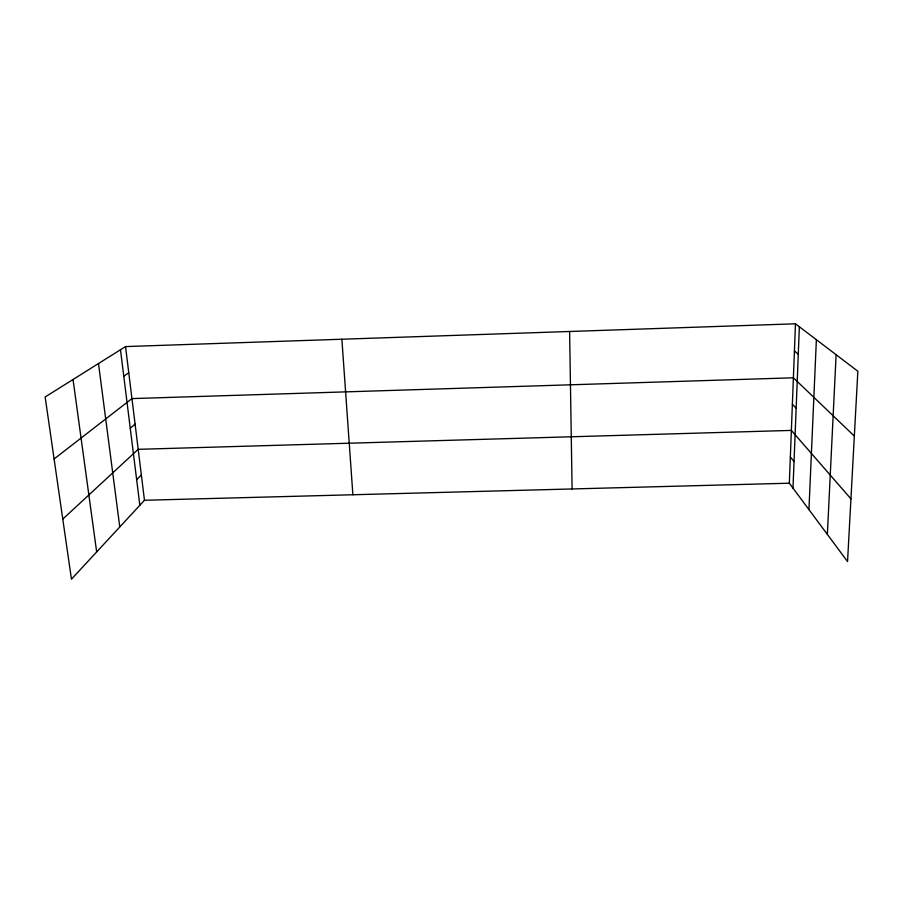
<?xml version="1.0" encoding="UTF-8"?>
<svg xmlns="http://www.w3.org/2000/svg" width="903" height="903" viewBox="0 0 903 903"><rect width="100%" height="100%" fill="white"/><g stroke="black" fill="none" stroke-linecap="round" stroke-linejoin="round"><path stroke-width="1.35" d="M789.335 483.207L795.475 323.805L125.54 346.583L45.15 396.97L71.45 579.195L144.469 500.273L789.335 483.207L847.545 561.576L857.85 371.246L795.475 323.805M792.992 488.139L799.369 326.773M808.941 509.608L816.38 339.697M827.362 534.407L836.11 354.71M136.658 479.662L141.353 474.955M62.781 519.09L138.193 449.322L791.367 430.404L850.942 498.874M130.258 428.225L135.089 424.117M54.101 458.961L131.94 398.595L793.398 377.793L854.34 436.059M123.779 376.246L128.757 372.747M794.437 350.974L798.286 354.292M792.382 404.262L796.153 408.246M790.351 456.974L794.042 461.591M73.041 379.486L96.666 551.947M98.483 363.537L119.772 526.98M120.483 349.743L139.841 505.274M125.54 346.583L144.469 500.273M341.876 339.223L352.881 494.765M569.612 331.48L572.096 488.963"/></g></svg>
